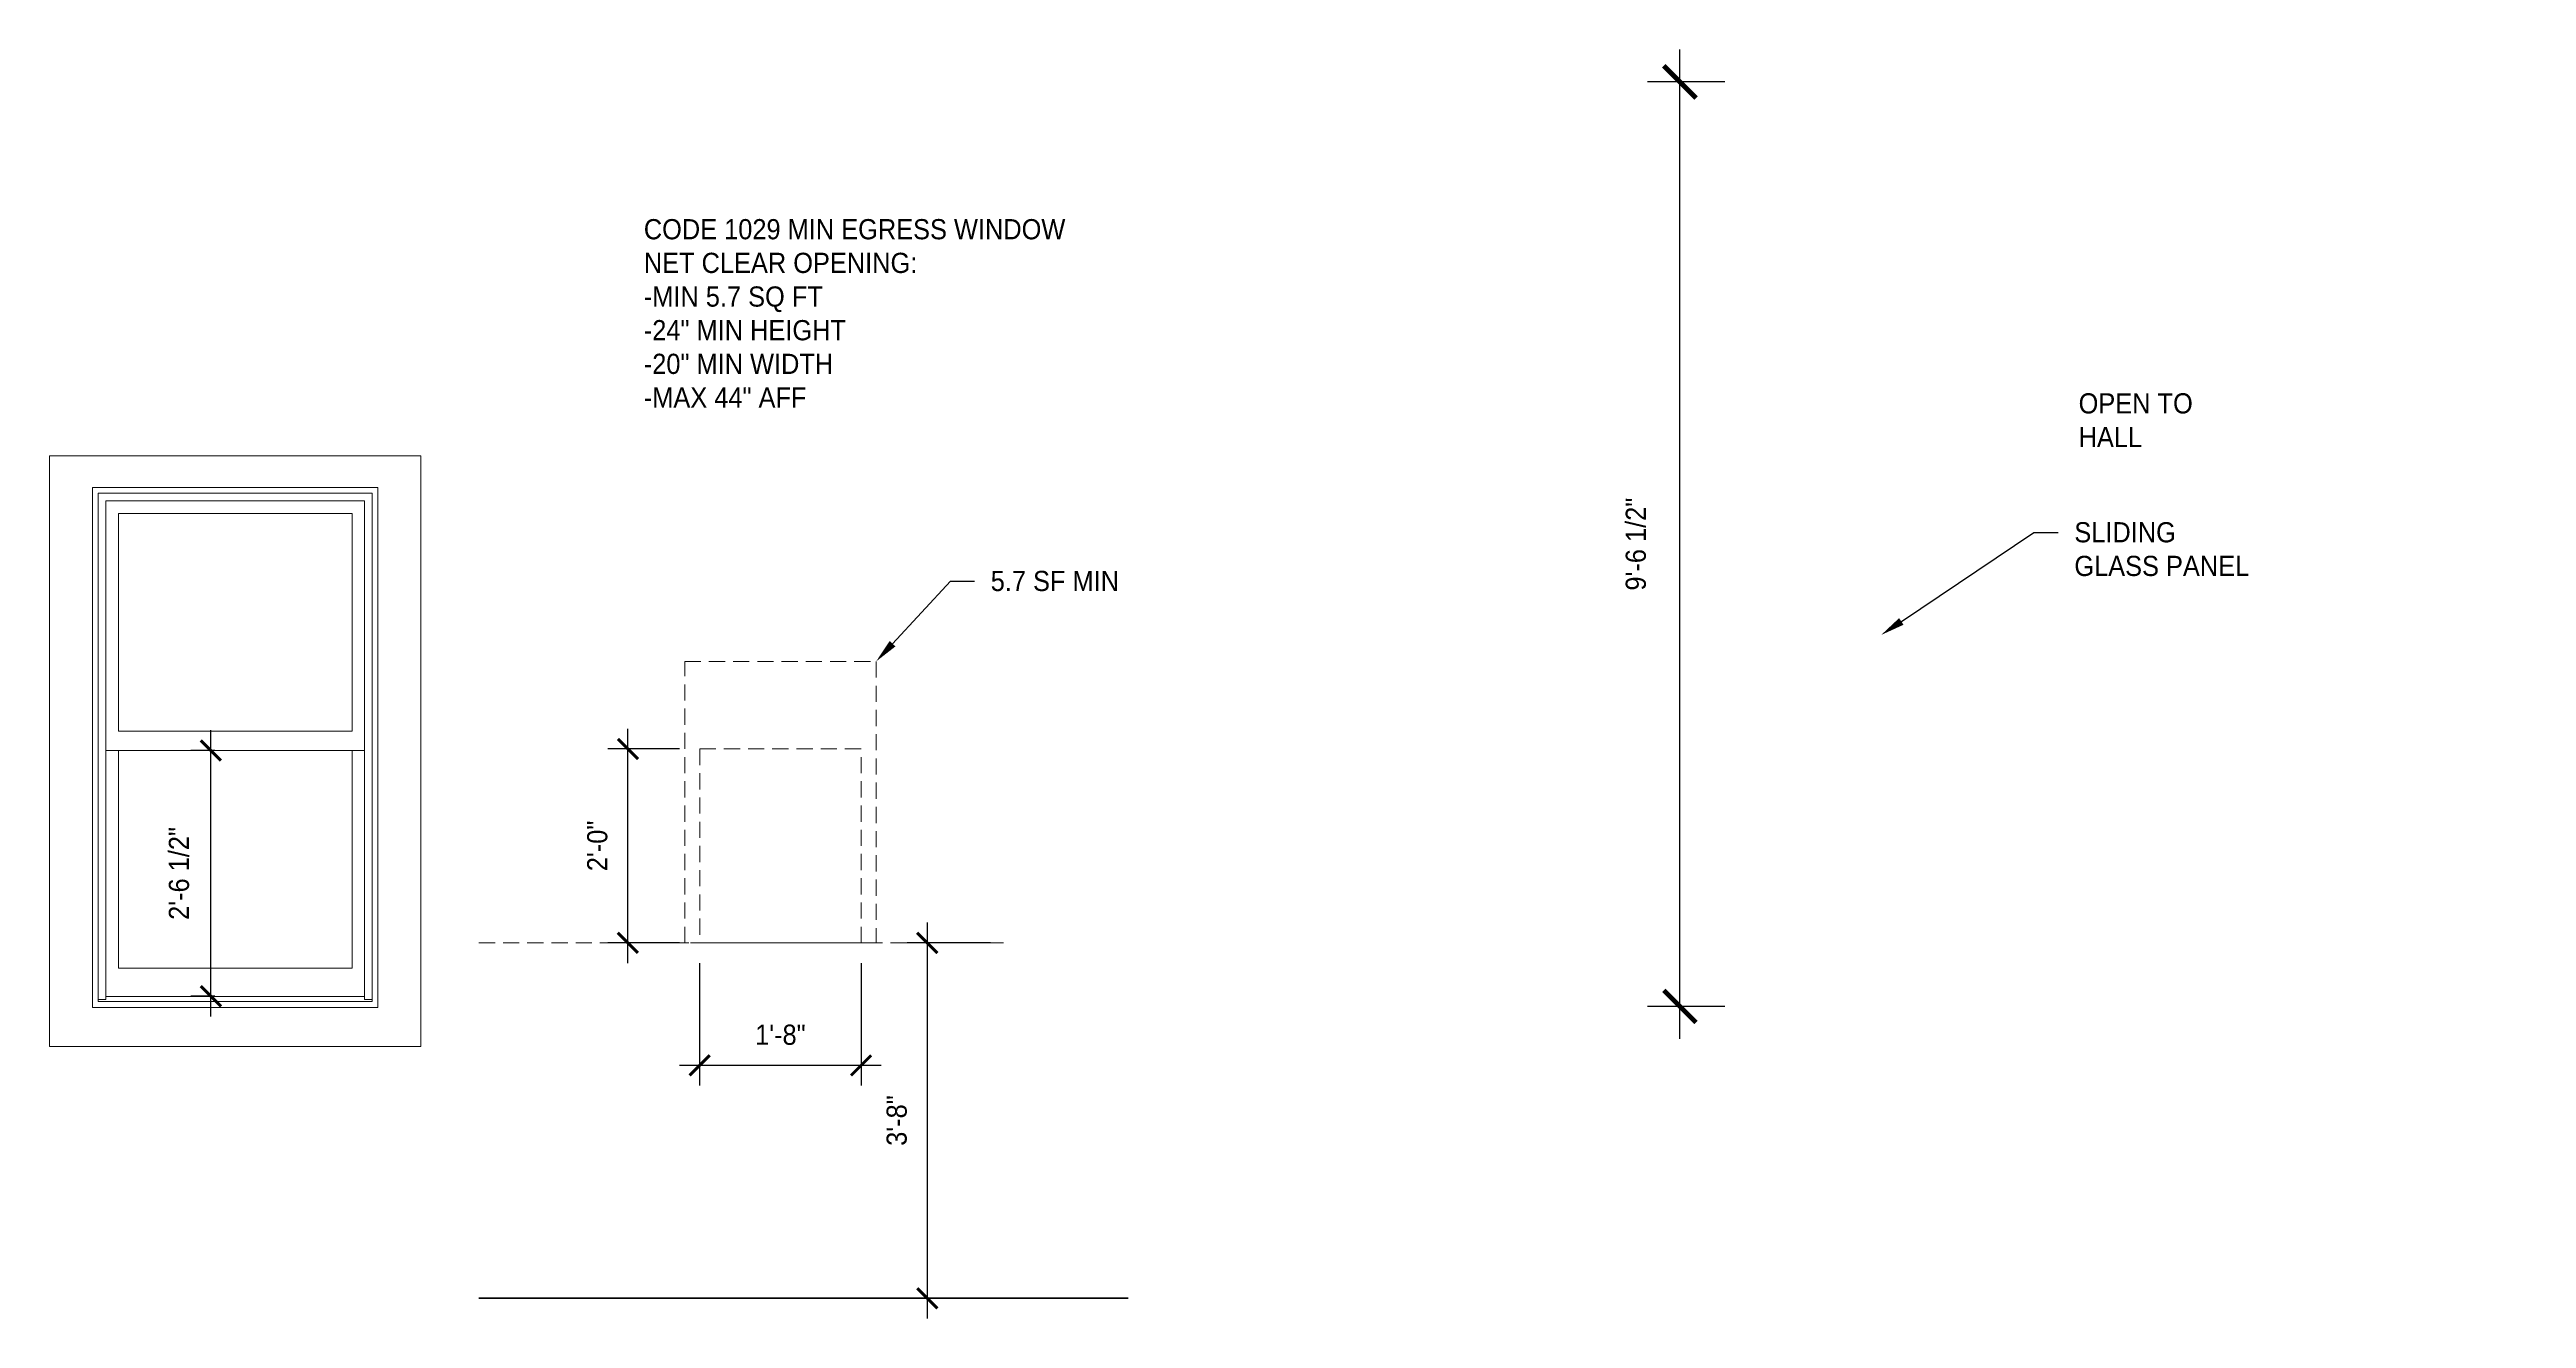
# Model space of a CAD drawing. Header units: inches. Extents: x -3027 to 6920, y -6604 to 320.
# Drawn here: x -3026.9 to -2720.1, y -940.1 to -783 of the extents above; entities that cross this region are included whole.
import ezdxf
from ezdxf import colors
from ezdxf.entities.mleader import LeaderData, LeaderLine
from ezdxf.math import Vec2, Vec3

# ---------------------------------------------------------------- set-up
doc = ezdxf.new("R2010")
doc.units = ezdxf.units.IN
doc.header["$LTSCALE"] = 4
doc.header["$MEASUREMENT"] = 0
doc.header["$PDMODE"] = 35
doc.header["$PDSIZE"] = -5
doc.linetypes.add('DASHED', pattern=[0.75, 0.5, -0.25])
doc.layers.get('0').update_dxf_attribs({"linetype": 'CONTINUOUS'})
doc.layers.get('Defpoints').update_dxf_attribs({"linetype": 'CONTINUOUS'})
for name, color, linetype, lineweight in [('A-ELEV-2', 5, 'CONTINUOUS', 25), ('A-ELEV-3', 8, 'CONTINUOUS', 15), ('A-ELEV-BYND', 9, 'DASHED', 9), ('A-ELEV-CUT', 3, 'CONTINUOUS', 50), ('A-NOTE-DIM', 8, 'CONTINUOUS', 15), ('A-NOTE-REF', 8, 'CONTINUOUS', 15)]:
    doc.layers.add(name, color=color, linetype=linetype, lineweight=lineweight)
doc.styles.add('ANNOT-SM', font='swisse.ttf', dxfattribs={"width": 0.9, "height": 0.078125})
doc.styles.add('Annotative', font='swisse.ttf', dxfattribs={"width": 0.9, "height": 0.078125})
doc.dimstyles.new('BBA-DIM-STANDARD', dxfattribs={"dimtxt": 0.125, "dimasz": 0.125, "dimexe": 0.125, "dimexo": 0.125, "dimgap": 0.125, "dimtad": 1, "dimzin": 11, "dimdsep": 46, "dimlunit": 4, "dimtxsty": 'ANNOT-SM', "dimblk1": 'ARCHTICK', "dimblk2": 'ARCHTICK', "dimsah": 1, "dimcen": 0.125, "dimdle": 0.125, "dimclrd": 8, "dimclre": 8, "dimclrt": 8, "dimadec": 0, "dimazin": 0, "dimtfac": 4, "dimtofl": 0, "dimtmove": 2, "dimatfit": 3, "dimfxl": 1, "dimfrac": 2, "dimtzin": 0, "dimarcsym": 0})
doc.dimstyles.new('DIM-ANNOT', dxfattribs={"dimtxt": 0.078125, "dimasz": 0.078125, "dimexe": 0.078125, "dimexo": 0.078125, "dimgap": 0.078125, "dimtad": 1, "dimzin": 11, "dimdsep": 46, "dimlunit": 4, "dimtxsty": 'ANNOT-SM', "dimblk1": 'ARCHTICK', "dimblk2": 'ARCHTICK', "dimsah": 1, "dimcen": 0, "dimdle": 0.078125, "dimclrd": 8, "dimclre": 8, "dimclrt": 8, "dimadec": 0, "dimazin": 0, "dimtfac": 4, "dimtofl": 0, "dimtmove": 2, "dimatfit": 3, "dimfxl": 1, "dimfrac": 2, "dimtzin": 0, "dimarcsym": 0})

# ---------------------------------------------------------------- blocks, each defined once
blk = doc.blocks.new('_ARCHTICK')
at = {"color": 0, "linetype": 'ByBlock', "const_width": 0.15}
blk.add_lwpolyline([(-0.5, -0.5), (0.5, 0.5)], dxfattribs=at)
blk = doc.blocks.new('*D76')
at = {"layer": 'A-NOTE-DIM', "color": 8, "lineweight": -2, "transparency": 16777216}
for p, q in [((-2824.95, -905.47), (-2824.95, -783.01)), ((-2819.38, -787.01), (-2828.95, -787.01)), ((-2819.38, -901.47), (-2828.95, -901.47))]:
    blk.add_line(p, q, dxfattribs=at)
at = {"layer": 'Defpoints', "color": 0, "transparency": 16777216}
for p in [(-2824.95, -787.01), (-2815.38, -787.01), (-2815.38, -901.47)]:
    blk.add_point(p, dxfattribs=at)
at = {"layer": 'A-NOTE-DIM', "color": 8, "lineweight": -2, "transparency": 16777216, "xscale": 4, "yscale": 4, "zscale": 4}
for p, rotation in [((-2824.95, -787.01), 90), ((-2824.95, -901.47), 270)]:
    blk.add_blockref('_ARCHTICK', p, dxfattribs=dict(at, rotation=rotation))
at = {"layer": 'A-NOTE-DIM', "color": 8, "transparency": 16777216, "insert": (-2830.4, -844.24), "char_height": 2.5, "attachment_point": 5, "rotation": 90, "style": 'ANNOT-SM'}
blk.add_mtext('9\'-6 1/2" ', dxfattribs=at)
blk = doc.blocks.new('*D72')
at = {"layer": 'A-NOTE-DIM', "color": 8, "lineweight": -2, "transparency": 16777216}
for p, q in [((-2946.38, -896.1), (-2946.38, -911.27)), ((-2926.38, -896.1), (-2926.38, -911.27)), ((-2923.88, -908.77), (-2948.88, -908.77))]:
    blk.add_line(p, q, dxfattribs=at)
at = {"layer": 'Defpoints', "color": 0, "transparency": 16777216}
for p in [(-2946.38, -893.6), (-2926.38, -893.6), (-2946.38, -908.77)]:
    blk.add_point(p, dxfattribs=at)
at = {"layer": 'A-NOTE-DIM', "color": 8, "lineweight": -2, "transparency": 16777216, "xscale": 2.5, "yscale": 2.5, "zscale": 2.5, "rotation": 180}
blk.add_blockref('_ARCHTICK', (-2946.38, -908.77), dxfattribs=at)
at = {"layer": 'A-NOTE-DIM', "color": 8, "lineweight": -2, "transparency": 16777216, "xscale": 2.5, "yscale": 2.5, "zscale": 2.5}
blk.add_blockref('_ARCHTICK', (-2926.38, -908.77), dxfattribs=at)
at = {"layer": 'A-NOTE-DIM', "color": 8, "transparency": 16777216, "insert": (-2936.38, -904.99), "char_height": 2.5, "attachment_point": 5, "style": 'ANNOT-SM'}
blk.add_mtext('1\'-8" ', dxfattribs=at)
blk = doc.blocks.new('*D73')
at = {"layer": 'A-NOTE-DIM', "color": 8, "lineweight": -2, "transparency": 16777216}
for p, q in [((-2918.18, -891.1), (-2918.18, -940.1)), ((-2910.34, -893.6), (-2920.68, -893.6)), ((-2910.34, -937.6), (-2920.68, -937.6))]:
    blk.add_line(p, q, dxfattribs=at)
at = {"layer": 'Defpoints', "color": 0, "transparency": 16777216}
for p in [(-2907.84, -893.6), (-2918.18, -937.6), (-2907.84, -937.6)]:
    blk.add_point(p, dxfattribs=at)
at = {"layer": 'A-NOTE-DIM', "color": 8, "lineweight": -2, "transparency": 16777216, "xscale": 2.5, "yscale": 2.5, "zscale": 2.5}
for p, rotation in [((-2918.18, -893.6), 90), ((-2918.18, -937.6), 270)]:
    blk.add_blockref('_ARCHTICK', p, dxfattribs=dict(at, rotation=rotation))
at = {"layer": 'A-NOTE-DIM', "color": 8, "transparency": 16777216, "insert": (-2921.96, -915.6), "char_height": 2.5, "attachment_point": 5, "rotation": 90, "style": 'ANNOT-SM'}
blk.add_mtext('3\'-8" ', dxfattribs=at)
blk = doc.blocks.new('*D74')
at = {"layer": 'A-NOTE-DIM', "color": 8, "lineweight": -2, "transparency": 16777216}
for p, q in [((-2955.27, -896.1), (-2955.27, -867.1)), ((-2948.88, -869.6), (-2957.77, -869.6)), ((-2948.88, -893.6), (-2957.77, -893.6))]:
    blk.add_line(p, q, dxfattribs=at)
at = {"layer": 'Defpoints', "color": 0, "transparency": 16777216}
for p in [(-2955.27, -869.6), (-2946.38, -869.6), (-2946.38, -893.6)]:
    blk.add_point(p, dxfattribs=at)
at = {"layer": 'A-NOTE-DIM', "color": 8, "lineweight": -2, "transparency": 16777216, "xscale": 2.5, "yscale": 2.5, "zscale": 2.5}
for p, rotation in [((-2955.27, -869.6), 90), ((-2955.27, -893.6), 270)]:
    blk.add_blockref('_ARCHTICK', p, dxfattribs=dict(at, rotation=rotation))
at = {"layer": 'A-NOTE-DIM', "color": 8, "transparency": 16777216, "insert": (-2959.05, -881.6), "char_height": 2.5, "attachment_point": 5, "rotation": 90, "style": 'ANNOT-SM'}
blk.add_mtext('2\'-0" ', dxfattribs=at)
blk = doc.blocks.new('MARVIN WINDOW CUDH3028')
at = {"layer": 'A-ELEV-3'}
for p, q in [((35.375, 64.375), (0, 64.375)), ((0, 64.375), (0, 0)), ((35.375, 64.375), (0, 64.375)), ((0, 64.375), (0, 0)), ((34.65625, 63.65625), (0.71875, 63.65625)), ((0.71875, 63.65625), (0.71875, 0.71875)), ((33.71875, 62.71875), (1.65625, 62.71875)), ((1.65625, 62.71875), (1.65625, 1.375)), ((33.71875, 1.375), (33.71875, 62.71875)), ((34.65625, 0.71875), (34.65625, 63.65625)), ((35.375, 0), (35.375, 64.375)), ((35.375, 0), (35.375, 64.375)), ((32.15625, 61.15625), (3.21875, 61.15625)), ((3.21875, 61.15625), (3.21875, 34.21875)), ((32.15625, 34.21875), (32.15625, 61.15625)), ((3.21875, 34.21875), (32.15625, 34.21875)), ((1.65625, 31.8125), (33.71875, 31.8125)), ((32.15625, 31.8125), (3.21875, 31.8125)), ((3.21875, 31.8125), (3.21875, 4.875)), ((32.15625, 4.875), (32.15625, 31.8125)), ((3.21875, 4.875), (32.15625, 4.875)), ((0, 0), (35.375, 0)), ((0, 0), (35.375, 0)), ((1.65625, 0.96875), (0.71875, 0.96875)), ((0.71875, 0.71875), (34.65625, 0.71875)), ((1.65625, 1.375), (33.71875, 1.375)), ((1.65625, 1.375), (1.65625, 0.96875)), ((33.71875, 1.375), (33.71875, 0.96875)), ((33.71875, 0.96875), (34.65625, 0.96875))]:
    blk.add_line(p, q, dxfattribs=at)
blk = doc.blocks.new('*D75')
at = {"layer": 'A-NOTE-DIM', "color": 8, "lineweight": -2, "transparency": 16777216}
for p, q in [((-3006.93, -902.72), (-3006.93, -867.29)), ((-3006.42, -869.79), (-3009.43, -869.79)), ((-3006.42, -900.22), (-3009.43, -900.22))]:
    blk.add_line(p, q, dxfattribs=at)
at = {"layer": 'Defpoints', "color": 0, "transparency": 16777216}
for p in [(-3006.93, -869.79), (-3003.92, -869.79), (-3003.92, -900.22)]:
    blk.add_point(p, dxfattribs=at)
at = {"layer": 'A-NOTE-DIM', "color": 8, "lineweight": -2, "transparency": 16777216, "xscale": 2.5, "yscale": 2.5, "zscale": 2.5}
for p, rotation in [((-3006.93, -869.79), 90), ((-3006.93, -900.22), 270)]:
    blk.add_blockref('_ARCHTICK', p, dxfattribs=dict(at, rotation=rotation))
at = {"layer": 'A-NOTE-DIM', "color": 8, "transparency": 16777216, "insert": (-3010.87, -885.01), "char_height": 2.5, "attachment_point": 5, "rotation": 90, "style": 'ANNOT-SM'}
blk.add_mtext('2\'-6 1/2" ', dxfattribs=at)

msp = doc.modelspace()

# ---------------------------------------------------------------- linework, layer by layer
at = {"layer": 'A-ELEV-3'}
msp.add_lwpolyline([(-2980.91553, -906.44904), (-3026.91553, -906.44904), (-3026.91553, -833.32404), (-2980.91553, -833.32404)], close=True, dxfattribs=at)
at = {"layer": 'A-ELEV-BYND'}
msp.add_line((-2973.73067, -893.59937), (-2907.84155, -893.59937), dxfattribs=at)
for points in [[(-2924.52477, -893.59937), (-2948.23277, -893.59937), (-2948.23277, -858.76637), (-2924.52477, -858.76637)], [(-2946.37877, -893.59937), (-2926.37877, -893.59937), (-2926.37877, -869.59937), (-2946.37877, -869.59937)]]:
    msp.add_lwpolyline(points, close=True, dxfattribs=at)
at = {"layer": 'A-ELEV-CUT'}
msp.add_line((-2973.73067, -937.59937), (-2893.30015, -937.59937), dxfattribs=at)

# ---------------------------------------------------------------- block references
at = {"layer": 'A-ELEV-2'}
msp.add_blockref('MARVIN WINDOW CUDH3028', (-3021.60303, -901.59937), dxfattribs=at)

# ---------------------------------------------------------------- texts
at = {"layer": 'A-ELEV-BYND', "insert": (-2953.29927, -803.99972), "char_height": 2.5, "attachment_point": 1, "style": 'ANNOT-SM'}
msp.add_mtext_dynamic_manual_height_columns('CODE 1029 MIN EGRESS WINDOW\\PNET CLEAR OPENING:\\P-MIN 5.7 SQ FT \\P-24" MIN HEIGHT\\P-20" MIN WIDTH\\P-MAX 44" AFF', width=71.9871754, gutter_width=12.5, heights=[0], dxfattribs=at)
at = {"layer": 'A-NOTE-REF', "insert": (-2775.55872, -825.5617), "char_height": 2.5, "attachment_point": 1, "style": 'Annotative'}
msp.add_mtext_dynamic_manual_height_columns('OPEN TO HALL', width=17.0568381, gutter_width=12.5, heights=[0], dxfattribs=at)

# ---------------------------------------------------------------- dimensions: what is measured, and where the dimension line sits
at = {"layer": 'A-NOTE-DIM'}
for base, p1, p2, dimstyle, picture, middle in [((-2824.95187, -787.01033), (-2815.37687, -901.46734), (-2815.37687, -787.01033), 'BBA-DIM-STANDARD', '*D76', (-2830.39542, -844.23883)), ((-3006.93064, -869.78687), (-3003.91553, -900.22437), (-3003.91553, -869.78687), 'DIM-ANNOT', '*D75', (-3010.87418, -885.00562)), ((-2955.26694, -869.59937), (-2946.37877, -893.59937), (-2946.37877, -869.59937), 'DIM-ANNOT', '*D74', (-2959.0499, -881.59937)), ((-2918.17708, -937.59937), (-2907.84155, -893.59937), (-2907.84155, -937.59937), 'DIM-ANNOT', '*D73', (-2921.96004, -915.59937))]:
    dim = msp.add_linear_dim(base=base, p1=p1, p2=p2, angle=90, dimstyle=dimstyle, override={"dimscale": 0, "dimpost": ' ', "dimtix": 0, "dimtofl": 0, "dimtmove": 2, "dimatfit": 3}, dxfattribs=at)
    dim.commit()
    dim.dimension.update_dxf_attribs({"geometry": picture, "text_midpoint": middle})
dim = msp.add_linear_dim(base=(-2946.37877, -908.77198), p1=(-2926.37877, -893.59937), p2=(-2946.37877, -893.59937), dimstyle='DIM-ANNOT', override={"dimscale": 0, "dimpost": ' ', "dimtix": 0, "dimtofl": 0, "dimtmove": 2, "dimatfit": 3}, dxfattribs=at)
dim.commit()
dim.dimension.update_dxf_attribs({"geometry": '*D72', "text_midpoint": (-2936.37877, -904.98902)})

# ---------------------------------------------------------------- leaders
at = {"layer": 'A-NOTE-REF'}
ml = msp.add_multileader_mtext('Standard', dxfattribs=at)
ml.set_content('SLIDING\\PGLASS PANEL', color=256, style='ANNOT-SM')
ml.set_leader_properties()
ml.build(insert=Vec2(0, 0))
ml.multileader.update_dxf_attribs({"dogleg_length": 0.09375, "arrow_head_size": 3, "scale": 32})
ctx = ml.context
ctx.base_point, ctx.scale, ctx.char_height, ctx.arrow_head_size, ctx.plane_origin = Vec3(-2778.08747, -842.80136), 32, 2.5, 3, Vec3(-2828.13747, -772.35398)
notes = []
notes.append((ctx, [(0, (1, 1, 0), (-2781.08747, -842.80136), (1, 0), 3, [(0, [(-2800.01278, -855.47815)], 0, [])])]))
ctx.mtext.insert, ctx.mtext.flow_direction = Vec3(-2776.08747, -841.5184), 5
ml = msp.add_multileader_mtext('Standard', dxfattribs=at)
ml.set_content('5.7 SF MIN', color=256, style='ANNOT-SM')
ml.set_leader_properties()
ml.build(insert=Vec2(0, 0))
ml.multileader.update_dxf_attribs({"dogleg_length": 0.09375, "arrow_head_size": 3, "scale": 32})
ctx = ml.context
ctx.base_point, ctx.scale, ctx.char_height, ctx.arrow_head_size, ctx.plane_origin = Vec3(-2912.32267, -848.83196), 32, 2.5, 3, Vec3(-2961.92365, -855.46777)
notes.append((ctx, [(0, (1, 1, 0), (-2915.32267, -848.83196), (1, 0), 3, [(0, [(-2924.52477, -858.76637)], 0, [])])]))
ctx.mtext.insert, ctx.mtext.width, ctx.mtext.flow_direction = Vec3(-2910.32267, -847.54899), 29.8769439, 5
for ctx, leaders in notes:
    for number, flags, end, landing, length, lines in leaders:
        leader = LeaderData()
        leader.index, (leader.has_last_leader_line, leader.has_dogleg_vector, leader.attachment_direction) = number, flags
        leader.last_leader_point, leader.dogleg_vector, leader.dogleg_length = Vec3(end), Vec3(landing), length
        for number, points, colour, breaks in lines:
            line = LeaderLine()
            line.index, line.vertices, line.color, line.breaks = number, Vec3.list(points), colors.encode_raw_color(colour), breaks
            leader.lines.append(line)
        ctx.leaders.append(leader)

doc.saveas('drawing.dxf')
